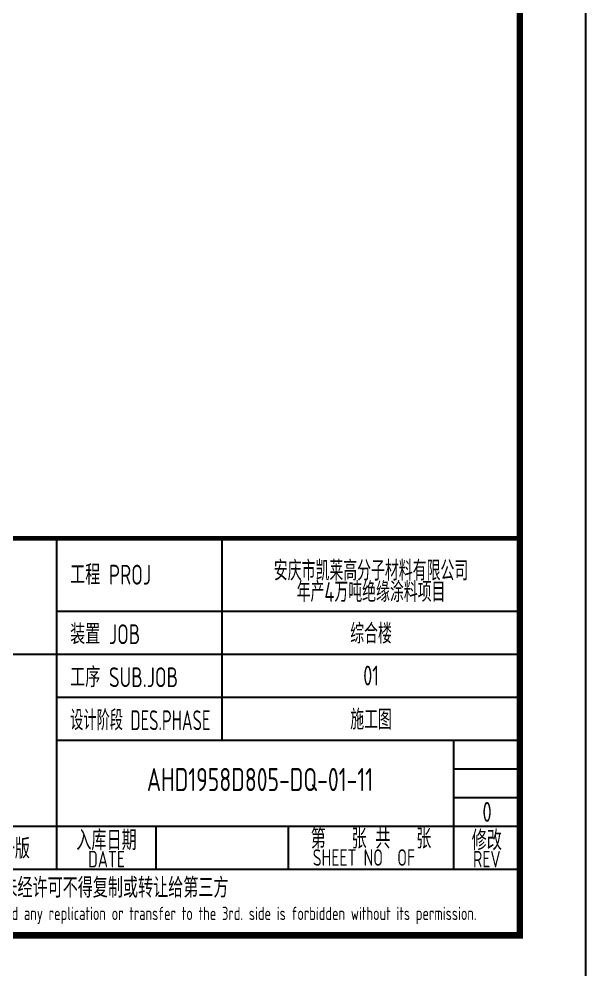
# Model space of a CAD drawing. Extents: x 6250600 to 6678662, y -692028 to -290561.
# Drawn here: x 6382546 to 6391120, y -511667 to -497293 of the extents above; entities that cross this region are included whole.
import ezdxf
from ezdxf.enums import TextEntityAlignment as Align

# ---------------------------------------------------------------- set-up
doc = ezdxf.new("R2010")
doc.units = 0
doc.header["$LTSCALE"] = 1000
doc.header["$MEASUREMENT"] = 0
doc.layers.get('0').update_dxf_attribs({"linetype": 'CONTINUOUS'})
doc.layers.add('AXIS', color=3, linetype='CONTINUOUS')
doc.layers.add('PUB_TITLE', color=4, linetype='CONTINUOUS')
doc.styles.add('AHD', font='sceie.shx', dxfattribs={"width": 0.7, "bigfont": 'sceic.shx'})
doc.styles.add('sceie', font='sceie.shx', dxfattribs={"width": 0.7, "bigfont": 'sceic.shx'})
doc.styles.add('TSSD_Rein', font='Tssdeng.shx', dxfattribs={"width": 0.7, "bigfont": 'hztxt.shx'})

msp = doc.modelspace()

# ---------------------------------------------------------------- linework, layer by layer
for p, q in [((6383119.6, -510141.8), (6383119.6, -505141.8)), ((6385619.6, -508191.8), (6385619.6, -505141.8)), ((6390119.6, -511141.8), (6390119.6, -505141.8)), ((6383119.6, -506241.8), (6390119.6, -506241.8)), ((6372119.6, -506891.8), (6390119.6, -506891.8)), ((6383119.6, -507541.8), (6390119.6, -507541.8)), ((6383119.6, -508191.8), (6390119.6, -508191.8)), ((6389119.6, -510141.8), (6389119.6, -508191.8)), ((6389119.6, -508625.1), (6390119.6, -508625.1)), ((6389119.6, -509058.5), (6390119.6, -509058.5)), ((6372119.6, -509491.8), (6390119.6, -509491.8)), ((6384619.6, -510141.8), (6384619.6, -509491.8)), ((6386619.6, -510141.8), (6386619.6, -509491.8)), ((6372119.6, -510141.8), (6390119.6, -510141.8)), ((6372119.6, -511141.8), (6390119.6, -511141.8))]:
    msp.add_line(p, q)
msp.add_lwpolyline([(6390119.6, -505141.8, 70, 70, 0), (6372119.6, -505141.8, 70, 70, 0), (6372119.6, -511141.8, 0, 0, 0)], format="xyseb")
at = {"layer": 'PUB_TITLE', "color": 4}
msp.add_lwpolyline([(6331719.6, -512141.8), (6391119.6, -512141.8), (6391119.6, -470141.8), (6331719.6, -470141.8)], close=True, dxfattribs=at)
at = {"layer": 'PUB_TITLE', "color": 4, "const_width": 100}
msp.add_lwpolyline([(6334219.6, -511141.8), (6390119.6, -511141.8), (6390119.6, -471141.8), (6334219.6, -471141.8)], close=True, dxfattribs=at)

# ---------------------------------------------------------------- texts
at = {"style": 'AHD'}
for s, width, p in [('工程 PROJ', 0.8, (6383319.6, -505841.8)), ('工程 PROJ', 0.8, (6383319.6, -505841.8)), ('装置 JOB', 0.8, (6383319.6, -506741.8)), ('装置 JOB', 0.8, (6383319.6, -506741.8)), ('工序 SUB.JOB', 0.8, (6383319.6, -507391.8)), ('工序 SUB.JOB', 0.8, (6383319.6, -507391.8)), ('设计阶段 DES.PHASE', 0.7, (6383319.6, -508041.8)), ('设计阶段 DES.PHASE', 0.7, (6383319.6, -508041.8))]:
    msp.add_text(s, height=300, dxfattribs=dict(at, width=width)).set_placement(p)
at = {"style": 'AHD', "width": 0.8}
for s, height, p in [('入库日期', 300, (6383869.6, -509691.8)), ('入库日期', 300, (6383869.6, -509691.8)), ('第   张 共   张', 300, (6387869.6, -509666.8)), ('修改', 300, (6389619.6, -509691.8)), ('修改', 300, (6389619.6, -509691.8)), ('SHEET NO  OF  ', 250, (6387869.6, -509966.8)), ('SHEET NO  OF  ', 250, (6387869.6, -509966.8)), ('DATE', 250, (6383869.6, -509991.8)), ('DATE', 250, (6383869.6, -509991.8)), ('REV', 250, (6389619.6, -509991.8)), ('REV', 250, (6389619.6, -509991.8)), ('本文件专有权属安徽华东化工医药工程有限责任公司所有,未经许可不得复制或转让给第三方', 300, (6381119.6, -510441.8)), ('本文件专有权属安徽华东化工医药工程有限责任公司所有,未经许可不得复制或转让给第三方', 300, (6381119.6, -510441.8)), ('The proprietary right of this document belongs to Anhui Huadong Chemical And Medical Engineering  Co.,Ltd.  and any replication or transfer to the 3rd. side is forbidden without its permission. ', 200, (6381119.6, -510841.8)), ('The proprietary right of this document belongs to Anhui Huadong Chemical And Medical Engineering  Co.,Ltd.  and any replication or transfer to the 3rd. side is forbidden without its permission. ', 200, (6381119.6, -510841.8))]:
    msp.add_text(s, height=height, dxfattribs=at).set_placement(p, align=Align.MIDDLE)
at = {"width": 0.8}
for tag, text, height, style, p in [('AHD1958D805-DQ-01-11', '200320-02-040', 350, 'sceie', (6386190.3, -508788.1)), ('0', '0', 300, 'AHD', (6389623.6, -509277.9)), ('0', '0', 300, 'AHD', (6389623.6, -509277.9)), ('第一版', '0', 300, 'AHD', (6382369.6, -509816.8))]:
    msp.add_attdef(tag, text=text, height=height, dxfattribs=dict(at, style=style)).set_placement(p, align=Align.MIDDLE)
at = {"layer": 'AXIS', "style": 'TSSD_Rein', "width": 0.7}
for s, p in [('安庆市凯莱高分子材料有限公司', (6387869.6, -505614.2)), ('年产4万吨绝缘涂料项目', (6387869.6, -505937.3)), ('综合楼', (6387869.6, -506566.8)), ('01', (6387869.6, -507216.8)), ('施工图', (6387869.6, -507866.8))]:
    msp.add_text(s, height=300, dxfattribs=at).set_placement(p, align=Align.MIDDLE)

doc.saveas('drawing.dxf')
